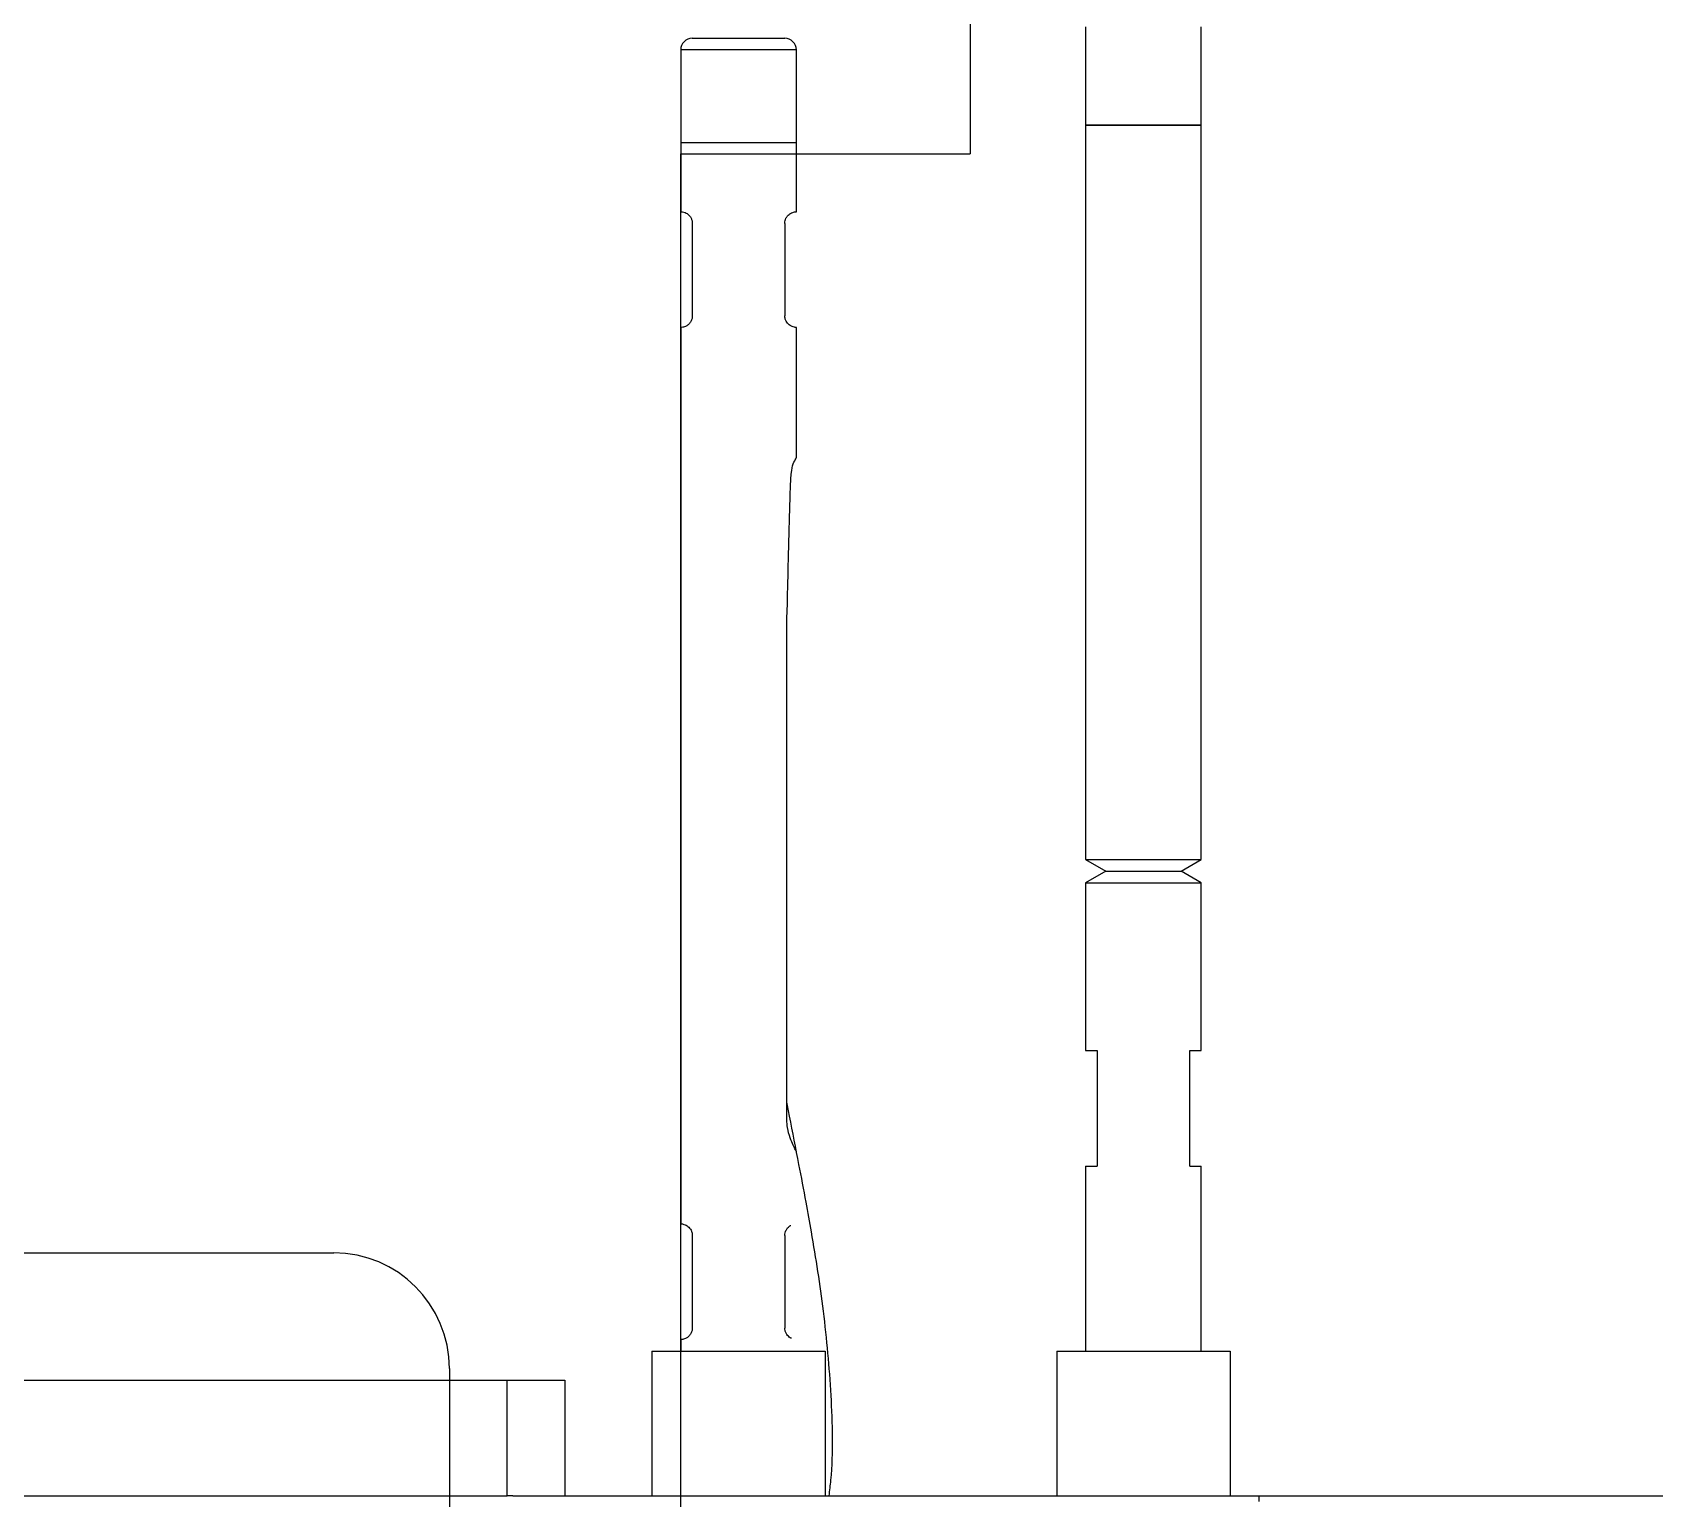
# Model space of a CAD drawing. Extents: x 500 to 100500, y -14500 to 21140.
# Drawn here: x 7840.5 to 7980.7, y -3194 to -3067.2 of the extents above; entities that cross this region are included whole.
import ezdxf

# ---------------------------------------------------------------- set-up
doc = ezdxf.new("R2010")
doc.units = 0
doc.layers.get('0').update_dxf_attribs({"linetype": 'CONTINUOUS'})

# ---------------------------------------------------------------- blocks, each defined once
blk = doc.blocks.new('LP R')
at = {"color": 2}
for p, q in [((16603.69, -93595.04), (16603.69, -93603.54)), ((16613.69, -93603.54), (16613.69, -93595.04)), ((16569.69, -93596.04), (16577.69, -93596.04)), ((16568.69, -93597.04), (16568.69, -93605.04)), ((16578.69, -93597.04), (16568.69, -93597.04)), ((16578.69, -93605.04), (16578.69, -93597.04)), ((16603.69, -93603.54), (16603.69, -93667.03)), ((16613.69, -93603.54), (16603.69, -93603.54)), ((16603.69, -93603.54), (16608.69, -93603.54)), ((16608.69, -93603.54), (16613.69, -93603.54)), ((16613.69, -93667.03), (16613.69, -93603.54)), ((16568.69, -93605.04), (16568.69, -93611.04)), ((16568.69, -93605.04), (16578.69, -93605.04)), ((16578.69, -93611.04), (16578.69, -93605.04)), ((16569.69, -93612.04), (16569.69, -93620.04)), ((16577.69, -93612.04), (16577.69, -93620.04)), ((16568.69, -93621.04), (16568.69, -93698.54)), ((16578.69, -93632.3), (16578.69, -93621.04)), ((16577.87, -93689.54), (16577.87, -93646.04)), ((16603.69, -93667.03), (16605.44, -93668.04)), ((16603.69, -93667.03), (16608.69, -93667.03)), ((16605.44, -93668.04), (16603.69, -93669.05)), ((16605.44, -93668.04), (16608.69, -93668.04)), ((16608.69, -93667.03), (16613.69, -93667.03)), ((16608.69, -93668.04), (16611.94, -93668.04)), ((16611.94, -93668.04), (16613.69, -93667.03)), ((16613.69, -93669.05), (16611.94, -93668.04)), ((16603.69, -93669.05), (16603.69, -93683.54)), ((16603.69, -93669.05), (16608.69, -93669.05)), ((16608.69, -93669.05), (16613.69, -93669.05)), ((16613.69, -93683.54), (16613.69, -93669.05)), ((16603.69, -93683.54), (16604.69, -93683.54)), ((16604.69, -93683.54), (16604.69, -93693.54)), ((16612.69, -93683.54), (16613.69, -93683.54)), ((16612.69, -93693.54), (16612.69, -93683.54)), ((16603.69, -93693.54), (16603.69, -93709.54)), ((16603.69, -93693.54), (16604.69, -93693.54)), ((16612.69, -93693.54), (16613.69, -93693.54)), ((16613.69, -93709.54), (16613.69, -93693.54)), ((16569.69, -93699.54), (16569.69, -93707.54)), ((16577.69, -93699.54), (16577.69, -93707.54)), ((16568.69, -93708.54), (16568.69, -93709.54)), ((16566.19, -93709.54), (16566.19, -93722.04)), ((16566.19, -93709.54), (16581.19, -93709.54)), ((16581.19, -93709.54), (16581.19, -93722.04)), ((16601.19, -93709.54), (16601.19, -93722.04)), ((16601.19, -93709.54), (16616.19, -93709.54)), ((16616.19, -93709.54), (16616.19, -93722.04)), ((16443.69, -93712.04), (16553.69, -93712.04)), ((16553.69, -93722.04), (16553.69, -93712.04)), ((16553.69, -93712.04), (16558.69, -93712.04)), ((16558.69, -93712.04), (16558.69, -93722.04)), ((16443.69, -93722.04), (16553.69, -93722.04)), ((16554.19, -93722.04), (16553.69, -93722.04)), ((16554.19, -93722.04), (16618.69, -93722.04)), ((16618.69, -93722.04), (16953.69, -93722.04)), ((16618.69, -93722.54), (16618.69, -93722.04))]:
    blk.add_line(p, q, dxfattribs=at)
for centre, start, end in [((16569.69, -93597.04), 90, 180), ((16577.69, -93597.04), 0, 90)]:
    blk.add_arc(centre, 1, start, end, dxfattribs=at)
for points, knots in [([(16568.69, -93611.04), (16568.75, -93611.03), (16568.81, -93611.02), (16569.18, -93611.15), (16569.41, -93611.31), (16569.59, -93611.57), (16569.68, -93611.8), (16569.69, -93611.96), (16569.69, -93612.04)], [0, 0, 0, 0, 0.458251, 0.604667, 0.784906, 0.863101, 0.941979, 1, 1, 1, 1]), ([(16577.69, -93612.04), (16577.7, -93611.96), (16577.71, -93611.8), (16577.8, -93611.57), (16577.96, -93611.33), (16578.25, -93611.11), (16578.6, -93611.03), (16578.66, -93611.03), (16578.69, -93611.04)], [0, 0, 0, 0, 0.064599, 0.128848, 0.220611, 0.367091, 0.640231, 1, 1, 1, 1]), ([(16569.69, -93620.04), (16569.69, -93620.11), (16569.68, -93620.27), (16569.59, -93620.5), (16569.43, -93620.74), (16569.14, -93620.96), (16568.78, -93621.04), (16568.73, -93621.04), (16568.69, -93621.04)], [0, 0, 0, 0, 0.064599, 0.128848, 0.220611, 0.367091, 0.640231, 1, 1, 1, 1]), ([(16578.69, -93621.04), (16578.64, -93621.04), (16578.57, -93621.05), (16578.21, -93620.92), (16577.98, -93620.76), (16577.8, -93620.5), (16577.71, -93620.27), (16577.7, -93620.11), (16577.69, -93620.04)], [0, 0, 0, 0, 0.4582515, 0.6046671, 0.7849062, 0.8631007, 0.9419787, 1, 1, 1, 1]), ([(16577.87, -93646.04), (16577.89, -93645.75), (16577.92, -93645.19), (16578.16, -93633.43), (16578.43, -93632.79), (16578.66, -93632.35), (16578.68, -93632.32), (16578.68, -93632.3)], [0, 0, 0, 0, 0.191774, 0.38275, 0.593089, 0.821179, 1, 1, 1, 1]), ([(16581.52, -93722.04), (16581.58, -93721.59), (16581.91, -93718.71), (16581.76, -93713.36), (16581.13, -93706.2), (16580.25, -93700.65), (16579.49, -93696.43), (16578.86, -93693.09), (16578.29, -93690.21), (16577.95, -93688.41), (16577.87, -93688)], [0, 0, 0, 0, 0.039328, 0.252677, 0.465376, 0.667014, 0.743179, 0.83988, 0.963726, 1, 1, 1, 1]), ([(16578.68, -93692.27), (16578.69, -93692.27), (16578.71, -93692.32), (16578.62, -93692.14), (16578.42, -93691.76), (16578.14, -93691.11), (16577.91, -93690.33), (16577.88, -93689.77), (16577.87, -93689.54)], [0, 0, 0, 0, 0.030065, 0.21703, 0.406159, 0.615801, 0.843545, 1, 1, 1, 1]), ([(16568.69, -93698.54), (16568.75, -93698.53), (16568.81, -93698.52), (16569.18, -93698.65), (16569.41, -93698.81), (16569.59, -93699.07), (16569.68, -93699.3), (16569.69, -93699.46), (16569.69, -93699.54)], [0, 0, 0, 0, 0.4582515, 0.6046671, 0.7849062, 0.8631007, 0.9419787, 1, 1, 1, 1]), ([(16577.69, -93699.54), (16577.7, -93699.46), (16577.71, -93699.3), (16577.8, -93699.07), (16577.96, -93698.84), (16578.13, -93698.7), (16578.2, -93698.67), (16578.21, -93698.67)], [0, 0, 0, 0, 0.163051, 0.32522, 0.556835, 0.926559, 1, 1, 1, 1]), ([(16569.69, -93707.54), (16569.69, -93707.61), (16569.68, -93707.77), (16569.59, -93708), (16569.43, -93708.24), (16569.14, -93708.46), (16568.78, -93708.54), (16568.73, -93708.54), (16568.69, -93708.54)], [0, 0, 0, 0, 0.064599, 0.128848, 0.220611, 0.367091, 0.640231, 1, 1, 1, 1]), ([(16578.26, -93708.43), (16578.24, -93708.43), (16578.15, -93708.39), (16577.97, -93708.26), (16577.8, -93708), (16577.71, -93707.77), (16577.7, -93707.61), (16577.69, -93707.54)], [0, 0, 0, 0, 0.067807, 0.49281, 0.677192, 0.863186, 1, 1, 1, 1])]:
    blk.add_open_spline(points, degree=3, knots=knots, dxfattribs=at)
blk = doc.blocks.new('SP R')
at = {"color": 3}
for p, q in [((18023.34, -97483.31), (18023.34, -97503.31)), ((17998.34, -97709.31), (17998.34, -97503.31)), ((17998.34, -97503.31), (18023.34, -97503.31)), ((17908.34, -97598.31), (17968.34, -97598.31)), ((17978.34, -97608.31), (17978.34, -97729.31))]:
    blk.add_line(p, q, dxfattribs=at)
blk.add_arc((17968.34, -97608.31), 10, 0, 90, dxfattribs=at)

msp = doc.modelspace()

# ---------------------------------------------------------------- block references
at = {"color": 0}
for name, p in [('SP R', (-10101.84, 94425.6, -75.82)), ('LP R', (-8672.2, 90528.33, -75.82))]:
    msp.add_blockref(name, p, dxfattribs=at)

doc.saveas('drawing.dxf')
